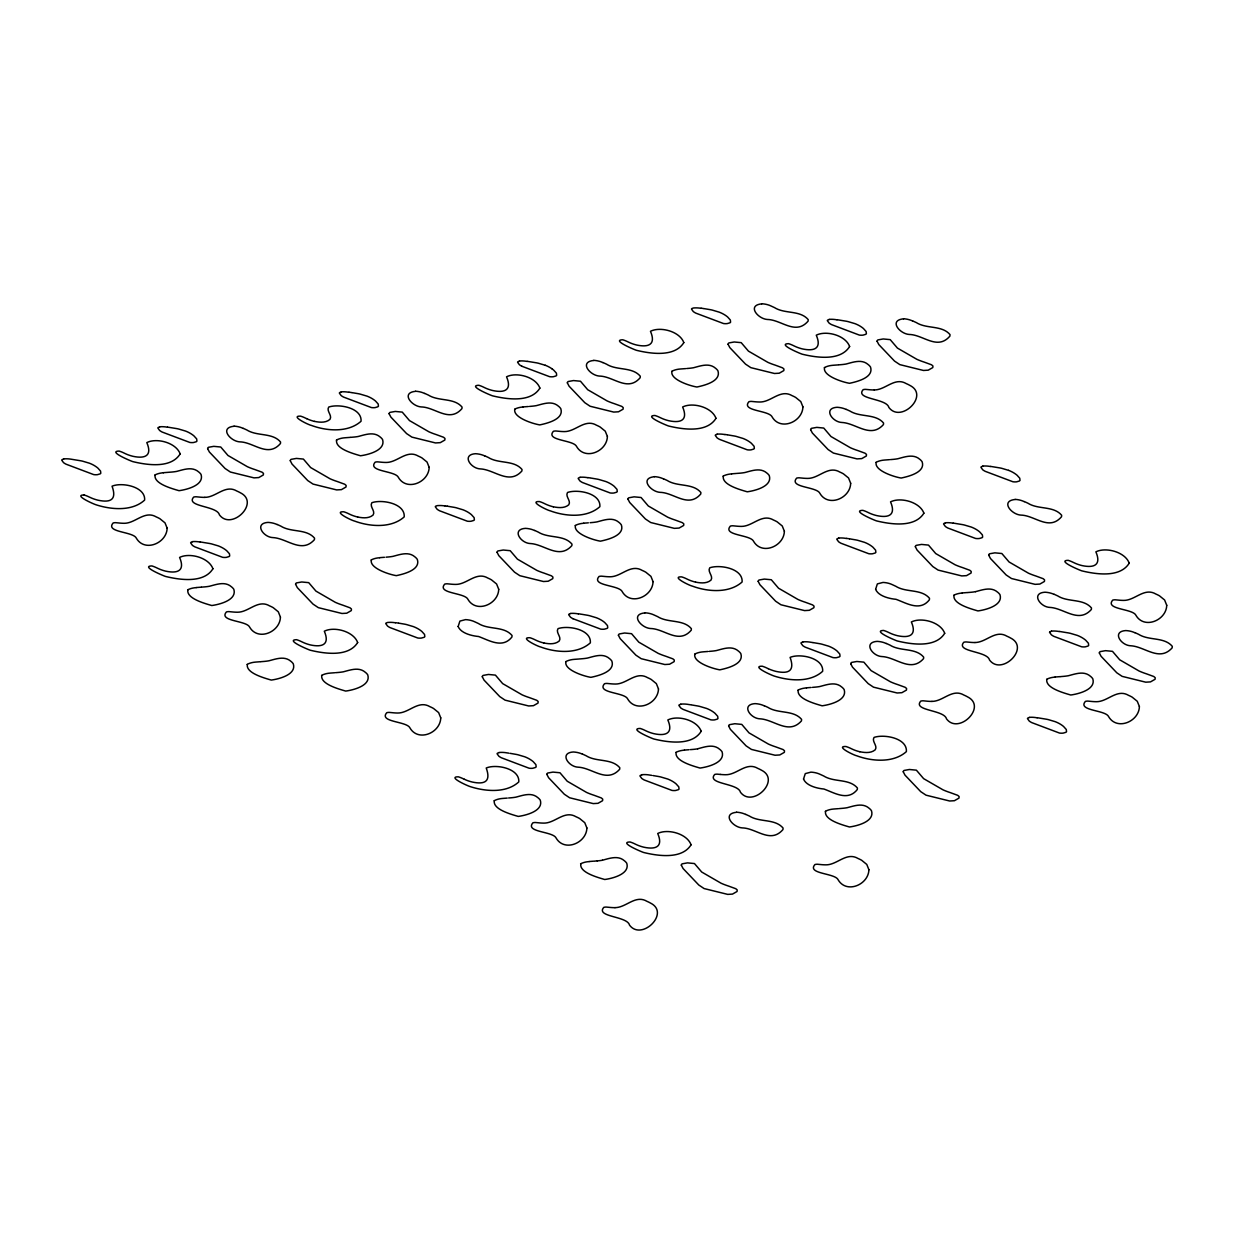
<?xml version="1.0" encoding="UTF-8"?>
<svg xmlns="http://www.w3.org/2000/svg" width="1234" height="1234" viewBox="0 0 1234 1234"><rect width="100%" height="100%" fill="white"/><g stroke="black" fill="none" stroke-linecap="round" stroke-linejoin="round"><path stroke-width="1.5" d="M1059.266 631.422L1068.644 632.965A48.388 27.935 0 0 1 1070.356 633.335L1077.297 635.387A30.464 17.585 0 0 1 1083.93 638.873A34.089 19.682 0 0 1 1085.735 640.276L1088.403 643.222L1088.666 645.382A3.054 1.774 0 0 1 1087.941 646.076L1085.334 646.832A8.437 4.874 0 0 1 1081.555 646.77L1053.851 636.358A21.61 12.479 0 0 1 1051.368 634.8L1049.579 632.348M676.078 752.493C674.659 760.9 692.259 765.805 700.033 768.057C708.038 766.977 725.453 762.519 722.075 751.814A19.096 11.029 0 0 0 719.808 749.393C713.375 743.655 704.892 746.925 697.704 748.776M155.068 475.121C153.633 483.527 171.233 488.417 179.023 490.685C187.013 489.605 204.428 485.147 201.049 474.442A19.096 11.029 0 0 0 198.782 472.02C192.35 466.282 183.881 469.552 176.678 471.403A33.812 19.528 0 0 1 171.511 472.067L163.397 472.699M336.573 440.199C335.139 448.621 352.739 453.51 360.513 455.762C368.519 454.683 385.933 450.225 382.555 439.52A19.096 11.029 0 0 0 380.288 437.098C373.856 431.36 365.372 434.646 358.184 436.497A33.812 19.528 0 0 1 353.017 437.144L350.502 437.36M187.83 589.96C186.411 598.382 204.011 603.272 211.785 605.524C219.791 604.444 237.19 599.986 233.812 589.281A19.096 11.029 0 0 0 231.545 586.875C225.112 581.121 216.644 584.407 209.456 586.258A33.812 19.528 0 0 1 204.289 586.921L201.574 587.137M514.794 409.333C512.881 417.231 532.039 423.648 539.782 424.897C547.433 423.293 564.277 419.113 560.776 408.655A19.096 11.029 0 0 0 558.508 406.233C552.076 400.495 543.608 403.765 536.42 405.616A33.812 19.528 0 0 1 531.237 406.279L529.509 406.433M371.326 560.066C369.413 567.979 388.556 574.396 396.315 575.646C403.95 574.026 420.809 569.861 417.308 559.403A19.096 11.029 0 0 0 415.04 556.981C408.608 551.243 400.14 554.513 392.936 556.364A33.812 19.528 0 0 1 387.769 557.028L386.041 557.182M247.309 664.509C245.89 672.916 263.474 677.805 271.264 680.073C279.27 678.993 296.669 674.52 293.291 663.83A19.096 11.029 0 0 0 291.023 661.409C284.591 655.67 276.123 658.941 268.935 660.792A33.812 19.528 0 0 1 263.767 661.455L260.852 661.702M671.913 371.434C670.016 379.332 689.158 385.764 696.917 387.013C704.552 385.394 721.412 381.213 717.91 370.755A19.096 11.029 0 0 0 715.643 368.334C709.211 362.595 700.727 365.881 693.539 367.732A33.812 19.528 0 0 1 688.371 368.38L686.644 368.534M321.75 675.507C320.331 683.929 337.931 688.819 345.705 691.071C353.711 689.991 371.125 685.533 367.747 674.844A19.096 11.029 0 0 0 365.48 672.422C359.048 666.684 350.564 669.954 343.376 671.805A33.812 19.528 0 0 1 338.209 672.468L335.694 672.684M575.383 525.607C573.486 533.504 592.629 539.921 600.387 541.171C608.023 539.567 624.867 535.386 621.365 524.928A19.096 11.029 0 0 0 619.113 522.506C612.681 516.768 604.197 520.038 597.009 521.889A33.812 19.528 0 0 1 591.842 522.553L590.099 522.707M824.513 367.717C822.631 375.614 841.789 382 849.516 383.296C857.152 381.676 874.011 377.496 870.51 367.038A19.096 11.029 0 0 0 868.242 364.616C861.81 358.878 853.326 362.164 846.138 364.015A33.812 19.528 0 0 1 840.971 364.662L838.842 364.848M723.278 476.231C721.844 484.653 739.444 489.543 747.233 491.795C755.223 490.716 772.638 486.258 769.26 475.568A19.096 11.029 0 0 0 766.993 473.146C760.56 467.408 752.092 470.678 744.889 472.529A33.812 19.528 0 0 1 739.721 473.193L737.207 473.393M565.882 661.779C563.969 669.676 583.111 676.093 590.87 677.343C598.505 675.738 615.365 671.558 611.863 661.1A19.096 11.029 0 0 0 609.596 658.678C603.164 652.94 594.695 656.21 587.492 658.061A33.812 19.528 0 0 1 582.325 658.725L579.81 658.941M876.155 462.457C874.258 470.37 893.401 476.787 901.159 478.036C908.795 476.417 925.639 472.252 922.137 461.794A19.096 11.029 0 0 0 919.885 459.372C913.453 453.634 904.969 456.904 897.781 458.755A33.812 19.528 0 0 1 892.614 459.418L890.485 459.603M494.294 800.851C492.875 809.273 510.46 814.162 518.249 816.414C526.255 815.335 543.654 810.877 540.276 800.172A19.096 11.029 0 0 0 538.009 797.766C531.576 792.012 523.108 795.298 515.92 797.149A33.812 19.528 0 0 1 510.753 797.812L508.624 797.982M694.819 654.251C692.922 662.164 712.064 668.581 719.808 669.831C727.458 668.211 744.303 664.046 740.801 653.588A19.096 11.029 0 0 0 738.534 651.166C732.101 645.428 723.633 648.698 716.445 650.549A33.812 19.528 0 0 1 711.278 651.213L709.149 651.398M798.167 690.238C796.748 698.66 814.347 703.55 822.122 705.802C830.127 704.722 847.527 700.264 844.149 689.559A19.096 11.029 0 0 0 841.881 687.137C835.449 681.399 826.981 684.685 819.792 686.536A33.812 19.528 0 0 1 814.625 687.184L812.496 687.369M580.782 863.939C579.363 872.345 596.947 877.235 604.737 879.503C612.727 878.423 630.142 873.95 626.764 863.26A19.096 11.029 0 0 0 624.497 860.838C618.064 855.1 609.596 858.37 602.408 860.221M953.975 595.359C952.555 603.765 970.155 608.655 977.93 610.923C985.935 609.843 1003.35 605.37 999.972 594.68A19.096 11.029 0 0 0 997.704 592.258C991.272 586.52 982.788 589.79 975.6 591.641M825.5 811.417C824.081 819.839 841.681 824.728 849.455 826.981C857.46 825.901 874.86 821.443 871.482 810.738A19.096 11.029 0 0 0 869.214 808.332C862.782 802.578 854.314 805.864 847.126 807.715A33.812 19.528 0 0 1 841.958 808.363L839.243 808.594M1046.787 679.44C1045.368 687.847 1062.968 692.737 1070.742 695.004C1078.747 693.924 1096.162 689.451 1092.784 678.762A19.096 11.029 0 0 0 1090.517 676.34C1084.084 670.602 1075.601 673.872 1068.413 675.723A33.812 19.528 0 0 1 1063.245 676.386L1060.33 676.633M159.741 426.918L158.276 427.458A2.021 1.157 0 0 0 157.844 428.028L159.649 430.481A21.61 12.479 0 0 0 162.132 432.039L189.82 442.451A8.437 4.874 0 0 0 193.599 442.512L196.221 441.757A3.054 1.774 0 0 0 196.931 441.062L196.669 438.903L194 435.957A34.089 19.682 0 0 0 192.195 434.553A30.464 17.585 0 0 0 185.563 431.067L178.621 429.016A48.388 27.935 0 0 0 176.925 428.645L167.531 427.103M341.247 391.996L339.782 392.535A2.021 1.157 0 0 0 339.35 393.106L341.155 395.574A21.61 12.479 0 0 0 343.638 397.117L371.326 407.544A8.437 4.874 0 0 0 375.105 407.606L377.727 406.834A3.054 1.774 0 0 0 378.437 406.14L378.175 403.996L375.506 401.035A34.089 19.682 0 0 0 373.701 399.631A30.464 17.585 0 0 0 367.069 396.145L360.127 394.093A48.388 27.935 0 0 0 358.431 393.723L352.168 392.659M63.628 459.063L62.163 459.603A2.021 1.157 0 0 0 61.715 460.174L63.52 462.627A21.61 12.479 0 0 0 66.004 464.169L93.691 474.596A8.437 4.874 0 0 0 97.471 474.658L100.093 473.887A3.054 1.774 0 0 0 100.802 473.193L100.54 471.049L97.887 468.102A34.089 19.682 0 0 0 96.067 466.699A30.464 17.585 0 0 0 89.45 463.213L82.493 461.146A48.388 27.935 0 0 0 80.796 460.791L71.402 459.249A17.245 9.949 0 0 0 63.597 458.909M519.483 361.13L518.018 361.67A2.021 1.157 0 0 0 517.57 362.241L519.375 364.693A21.61 12.479 0 0 0 521.859 366.251M829.202 319.513L827.736 320.053A2.021 1.157 0 0 0 827.304 320.624L829.109 323.092A21.61 12.479 0 0 0 831.593 324.635L859.28 335.062A8.437 4.874 0 0 0 863.06 335.124L865.666 334.352A3.054 1.774 0 0 0 866.391 333.658L866.129 331.514L863.461 328.553A34.089 19.682 0 0 0 861.656 327.149A30.464 17.585 0 0 0 855.023 323.663L848.082 321.611A48.388 27.935 0 0 0 846.385 321.241L836.991 319.699M192.519 541.757L191.054 542.297A2.021 1.157 0 0 0 190.622 542.867L192.411 545.335A21.61 12.479 0 0 0 194.895 546.878L222.583 557.305A8.437 4.874 0 0 0 226.362 557.367L228.984 556.596A3.054 1.774 0 0 0 229.694 555.902L229.447 553.758L226.778 550.796A34.089 19.682 0 0 0 224.974 549.392A30.464 17.585 0 0 0 218.341 545.906L211.384 543.855A48.388 27.935 0 0 0 209.687 543.5L200.309 541.957M717.155 434.275L715.689 434.815A2.021 1.157 0 0 0 715.257 435.386L717.062 437.839A21.61 12.479 0 0 0 719.545 439.381L747.233 449.808A8.437 4.874 0 0 0 751.012 449.87L753.635 449.099A3.054 1.774 0 0 0 754.344 448.405L754.082 446.261L751.413 443.314A34.089 19.682 0 0 0 749.609 441.911A30.464 17.585 0 0 0 742.976 438.425L736.035 436.358A48.388 27.935 0 0 0 734.338 436.003L728.075 434.939M580.073 477.404L578.607 477.944A2.021 1.157 0 0 0 578.175 478.514L579.965 480.967A21.61 12.479 0 0 0 582.463 482.525L610.136 492.952A8.437 4.874 0 0 0 613.93 492.998L616.537 492.243A3.054 1.774 0 0 0 617.262 491.548L617 489.389L614.331 486.443A34.089 19.682 0 0 0 612.527 485.039A30.464 17.585 0 0 0 605.894 481.553L598.953 479.502A48.388 27.935 0 0 0 597.241 479.131L590.993 478.067M982.835 466.221L981.369 466.745A2.021 1.157 0 0 0 980.922 467.316L982.727 469.784A21.61 12.479 0 0 0 985.21 471.326L1012.898 481.754A8.437 4.874 0 0 0 1016.677 481.815L1019.299 481.044A3.054 1.774 0 0 0 1020.009 480.35L1019.747 478.206L1017.094 475.26A34.089 19.682 0 0 0 1015.274 473.856A30.464 17.585 0 0 0 1008.656 470.37M838.688 538.178L837.223 538.718A2.021 1.157 0 0 0 836.775 539.289L838.58 541.741A21.61 12.479 0 0 0 841.064 543.284L868.751 553.711A8.437 4.874 0 0 0 872.531 553.773L875.153 553.002A3.054 1.774 0 0 0 875.862 552.308L875.6 550.163L872.947 547.217A34.089 19.682 0 0 0 871.127 545.814A30.464 17.585 0 0 0 864.51 542.328L857.553 540.261A48.388 27.935 0 0 0 855.856 539.906L849.594 538.842M945.475 522.908L944.01 523.447A2.021 1.157 0 0 0 943.563 524.018L945.367 526.471A21.61 12.479 0 0 0 947.851 528.029L975.539 538.44A8.437 4.874 0 0 0 979.318 538.502L981.94 537.746A3.054 1.774 0 0 0 982.65 537.052L982.387 534.893L979.719 531.947A34.089 19.682 0 0 0 977.914 530.543A30.464 17.585 0 0 0 971.297 527.057L964.34 525.005A48.388 27.935 0 0 0 962.643 524.635L953.25 523.093M570.555 613.576L569.244 614.023A2.021 1.157 0 0 0 568.658 614.686L570.463 617.154A21.61 12.479 0 0 0 572.946 618.697M802.856 642.035L801.39 642.575A2.021 1.157 0 0 0 800.959 643.145L802.748 645.613A21.61 12.479 0 0 0 805.231 647.156L832.919 657.583A8.437 4.874 0 0 0 836.698 657.645L839.321 656.874A3.054 1.774 0 0 0 840.03 656.179L839.783 654.035L837.115 651.074A34.089 19.682 0 0 0 835.31 649.67A30.464 17.585 0 0 0 828.677 646.184L821.721 644.133A48.388 27.935 0 0 0 820.024 643.762L813.052 642.59M680.767 704.29L679.302 704.83A2.021 1.157 0 0 0 678.87 705.401L680.674 707.869A21.61 12.479 0 0 0 683.158 709.411L710.846 719.838A8.437 4.874 0 0 0 714.625 719.885L717.232 719.129A3.054 1.774 0 0 0 717.957 718.435L717.694 716.291L715.026 713.329A34.089 19.682 0 0 0 713.221 711.925A30.464 17.585 0 0 0 706.588 708.439L699.647 706.388A48.388 27.935 0 0 0 697.95 706.018L691.858 704.984M1051.476 631.237L1050.011 631.777A2.021 1.157 0 0 0 1049.579 632.348M498.983 752.647L497.518 753.187A2.021 1.157 0 0 0 497.071 753.758L498.875 756.226A21.61 12.479 0 0 0 501.359 757.769L529.047 768.196A8.437 4.874 0 0 0 532.826 768.258L535.448 767.486A3.054 1.774 0 0 0 536.158 766.792L535.895 764.648L533.242 761.687A34.089 19.682 0 0 0 531.422 760.283A30.464 17.585 0 0 0 524.805 756.797L517.848 754.745A48.388 27.935 0 0 0 516.151 754.39L510.074 753.342M641.865 774.859L640.384 775.399A2.021 1.157 0 0 0 639.952 775.97L641.757 778.438A21.61 12.479 0 0 0 644.241 779.981L671.928 790.408A8.437 4.874 0 0 0 675.708 790.47L678.33 789.698A3.054 1.774 0 0 0 679.039 789.004L678.777 786.86L676.109 783.899A34.089 19.682 0 0 0 674.304 782.495A30.464 17.585 0 0 0 667.671 779.009L660.73 776.957A48.388 27.935 0 0 0 659.033 776.587L652.956 775.554M1029.357 717.494L1027.891 718.034A2.021 1.157 0 0 0 1027.459 718.604L1029.249 721.072A21.61 12.479 0 0 0 1031.747 722.615L1059.42 733.042A8.437 4.874 0 0 0 1063.214 733.104L1065.821 732.333A3.054 1.774 0 0 0 1066.546 731.639L1066.284 729.495L1063.615 726.533A34.089 19.682 0 0 0 1061.811 725.129A30.464 17.585 0 0 0 1055.178 721.659L1048.237 719.592A48.388 27.935 0 0 0 1046.525 719.237L1037.146 717.694M523.123 406.911L528.337 406.526M731.608 473.825L736.621 473.44M583.728 523.185L588.34 522.83M379.656 557.66L384.468 557.29M196.175 587.554L201.173 587.168M962.319 592.937L967.317 592.551M806.512 687.816L811.108 687.477M1055.132 677.019L1059.929 676.648M684.423 750.071L689.035 749.732M589.127 861.517L593.724 861.162M597.241 860.9L594.711 861.101M690.408 749.624L692.536 749.454A33.812 19.528 0 0 0 697.719 748.807M685.657 368.611L680.258 369.012A15.117 8.731 0 0 0 671.743 371.326M838.056 364.909L832.857 365.295A15.117 8.731 0 0 0 824.343 367.609M350.101 437.391L344.903 437.777A15.117 8.731 0 0 0 336.388 440.091M889.498 459.665L884.5 460.051A15.117 8.731 0 0 0 875.986 462.349M967.718 592.536L970.433 592.32A33.812 19.528 0 0 0 975.616 591.657M707.961 651.475L703.164 651.845A15.117 8.731 0 0 0 694.649 654.143M260.251 661.732L255.654 662.087A15.117 8.731 0 0 0 247.139 664.386M334.707 672.746L330.095 673.101A15.117 8.731 0 0 0 321.58 675.399M578.823 659.018L574.211 659.357A15.117 8.731 0 0 0 565.696 661.671M507.236 798.089L502.639 798.444A15.117 8.731 0 0 0 494.124 800.743M838.441 808.656L833.845 809.01A15.117 8.731 0 0 0 825.33 811.309M874.32 389.944C885.58 390.006 894.712 376.725 906.296 383.635A29.924 17.276 0 0 1 909.905 385.424C929.85 395.312 900.974 423.694 888.866 407.436C886.614 398.227 854.668 399.492 863.121 389.682A5.476 3.162 0 0 1 865.62 389.373L868.721 389.666A30.727 17.739 0 0 0 874.32 389.975M204.859 497.348C216.12 497.41 225.251 484.114 236.835 491.039A29.924 17.276 0 0 1 240.445 492.829C260.389 502.701 231.514 531.098 219.405 514.825C217.153 505.632 185.208 506.881 193.661 497.086A5.476 3.162 0 0 1 196.16 496.778L199.26 497.071A30.727 17.739 0 0 0 204.859 497.379M974.983 642.513C986.244 642.575 995.375 629.294 1006.959 636.22A29.924 17.276 0 0 1 1010.569 638.009C1030.513 647.881 1001.638 676.263 989.529 660.005C987.277 650.812 955.332 652.061 963.785 642.251A5.476 3.162 0 0 1 966.284 641.942L969.384 642.235A30.727 17.739 0 0 0 974.983 642.544M931.963 701.39C943.208 701.452 952.355 688.156 963.924 695.081A29.924 17.276 0 0 1 967.549 696.871C987.493 706.743 958.602 735.14 946.509 718.867C944.241 709.673 912.296 710.923 920.749 701.113A5.476 3.162 0 0 1 923.263 700.804L926.364 701.113A30.727 17.739 0 0 0 931.963 701.421M614.995 907.638C626.24 907.7 635.371 894.403 646.955 901.329A29.924 17.276 0 0 1 650.565 903.118C670.509 912.99 641.634 941.388 629.525 925.114C627.273 915.921 595.328 917.171 603.781 907.376A5.476 3.162 0 0 1 606.28 907.067L609.38 907.36A30.727 17.739 0 0 0 614.979 907.669M761.733 303.873C746.663 305.23 757.83 318.927 767.455 319.483C781.4 319.683 795.544 335.694 808.085 321.148L808.224 319.637C800.002 309.935 784.886 314.192 774.489 307.59A71.156 41.077 0 0 1 773.286 307.035L770.911 305.939A16.52 9.533 0 0 0 761.748 303.765M903.519 318.85C888.465 320.208 899.632 333.905 909.257 334.46C923.202 334.661 937.346 350.687 949.887 336.142L950.026 334.615C941.789 324.943 926.672 329.2 916.291 322.568A71.156 41.077 0 0 1 915.088 322.028L912.713 320.933M593.801 360.467C578.731 361.824 589.914 375.522 599.523 376.077C613.468 376.277 627.612 392.289 640.168 377.743L640.292 376.231C632.07 366.544 616.954 370.802 606.557 364.184A71.156 41.077 0 0 1 605.354 363.629L602.979 362.549M415.58 391.332C400.51 392.69 411.678 406.387 421.303 406.942C435.247 407.143 449.392 423.169 461.932 408.624L462.071 407.097C453.85 397.41 438.733 401.667 428.337 395.05A71.156 41.077 0 0 1 427.134 394.51L424.758 393.415M234.074 426.254C219.004 427.612 230.172 441.309 239.797 441.865C253.741 442.065 267.886 458.076 280.442 443.53L280.565 442.019C272.344 432.332 257.227 436.574 246.831 429.972A71.156 41.077 0 0 1 245.628 429.417L243.252 428.337M654.39 476.74C639.335 478.098 650.503 491.795 660.128 492.351C674.072 492.551 688.217 508.562 700.758 494.016L700.897 492.505C692.675 482.818 677.559 487.075 667.162 480.458A71.156 41.077 0 0 1 665.959 479.903L663.583 478.823M1015.166 499.492C1000.095 500.85 1011.263 514.547 1020.888 515.102C1034.832 515.303 1048.977 531.314 1061.518 516.768L1061.656 515.257C1053.42 505.585 1038.303 509.827 1027.922 503.21A71.156 41.077 0 0 1 1026.719 502.654L1024.343 501.575M644.888 612.912C629.818 614.27 640.986 627.967 650.611 628.522C664.555 628.723 678.7 644.734 691.241 630.204L691.379 628.677C683.158 618.99 668.041 623.247 657.645 616.63A71.156 41.077 0 0 1 656.442 616.074L654.066 614.995A16.52 9.533 0 0 0 644.904 612.804M736.575 812.296C721.52 813.653 732.688 827.351 742.313 827.906C756.241 828.107 770.386 844.133 782.942 829.587L783.081 828.06C774.829 818.389 759.728 822.646 749.346 816.013A71.156 41.077 0 0 1 748.128 815.473L745.768 814.378M720.286 774.443L717.185 774.15A5.476 3.162 0 0 0 714.687 774.458C706.218 784.238 738.179 783.019 740.431 792.197C752.539 808.471 781.415 780.089 761.471 770.201A29.924 17.276 0 0 0 757.861 768.412C746.277 761.501 737.145 774.782 725.885 774.721A30.727 17.739 0 0 1 720.286 774.428M701.19 308.192L703.611 308.546M527.257 361.315L536.651 362.858A48.388 27.935 0 0 1 538.348 363.228L545.289 365.279M990.609 466.406L1000.003 467.948A48.388 27.935 0 0 1 1001.699 468.303L1008.641 470.37M724.944 434.461L727.366 434.831M349.037 392.181L351.813 392.613M587.862 477.589L590.099 477.928M846.462 538.363L849.424 538.811M444.98 505.832L447.217 506.171M578.345 613.761L580.582 614.1M395.42 622.661L398.196 623.077M581.476 614.239L587.739 615.303A48.388 27.935 0 0 1 589.436 615.673L596.377 617.74A30.464 17.585 0 0 1 603.01 621.211A34.089 19.682 0 0 1 604.814 622.615L607.483 625.576L607.745 627.72A3.054 1.774 0 0 1 607.035 628.414L604.413 629.17A8.437 4.874 0 0 1 600.634 629.109L572.931 618.697M398.721 623.155L404.798 624.188A48.388 27.935 0 0 1 406.51 624.558L413.452 626.625A30.464 17.585 0 0 1 420.084 630.096A34.089 19.682 0 0 1 421.889 631.5L424.558 634.461L424.82 636.605A3.054 1.774 0 0 1 424.095 637.299L421.473 638.055A8.437 4.874 0 0 1 417.709 637.993L390.006 627.582A21.61 12.479 0 0 1 387.522 626.039L385.733 623.571A2.021 1.157 0 0 1 386.165 623L387.63 622.46A17.245 9.949 0 0 1 395.343 622.784M703.966 308.608L710.583 309.719A48.388 27.935 0 0 1 712.28 310.089L719.221 312.156A30.464 17.585 0 0 1 725.854 315.626A34.089 19.682 0 0 1 727.659 317.03L730.327 319.992L730.59 322.136A3.054 1.774 0 0 1 729.865 322.83L727.258 323.586A8.437 4.874 0 0 1 723.479 323.524L695.775 313.112A21.61 12.479 0 0 1 693.292 311.57L691.503 309.102A2.021 1.157 0 0 1 691.935 308.531L693.4 307.991A17.245 9.949 0 0 1 701.113 308.315M447.402 506.202L454.374 507.375A48.388 27.935 0 0 1 456.071 507.729L463.012 509.796A30.464 17.585 0 0 1 469.645 513.282A34.089 19.682 0 0 1 471.45 514.686L474.118 517.632L474.38 519.776A3.054 1.774 0 0 1 473.671 520.47L471.049 521.242A8.437 4.874 0 0 1 467.27 521.18L439.566 510.768A21.61 12.479 0 0 1 437.083 509.21L435.293 506.742A2.021 1.157 0 0 1 435.725 506.171L437.191 505.647A17.245 9.949 0 0 1 444.903 505.955M812.882 642.575L810.63 642.22A17.245 9.949 0 0 0 802.825 641.881M690.978 704.845L688.557 704.475A17.245 9.949 0 0 0 680.736 704.136M508.824 753.156L506.758 752.848A17.245 9.949 0 0 0 498.952 752.493M651.706 775.368L649.639 775.045A17.245 9.949 0 0 0 641.819 774.705M314.531 421.38C319.591 422.429 325.761 423.015 329.941 419.406C332.594 415.38 326.1 411.076 328.707 407.066C338.795 403.549 362.086 407.744 361.053 421.257C348.173 432.795 326.748 431.129 311.415 425.422C308.022 424.727 289.651 415.642 300.602 416.151A26.562 15.332 0 0 1 304.459 417.616L306.649 418.65M553.341 506.788C558.416 507.837 564.586 508.423 568.751 504.814C571.419 500.773 564.925 496.484 567.532 492.474C577.62 488.957 600.912 493.153 599.878 506.665C586.998 518.203 565.573 516.537 550.225 510.83C546.847 510.12 528.476 501.035 539.428 501.559A26.562 15.332 0 0 1 543.269 503.009L545.474 504.058A31.266 18.047 0 0 0 553.326 506.804M695.575 582.109C700.65 583.142 706.82 583.744 710.985 580.119C713.653 576.093 707.159 571.805 709.751 567.794C719.854 564.277 743.146 568.473 742.112 581.985C729.232 593.508 707.792 591.857 692.459 586.15C689.081 585.44 670.71 576.355 681.646 576.88A26.562 15.332 0 0 1 685.502 578.33L687.708 579.378A31.266 18.047 0 0 0 695.56 582.124M357.675 517.015C362.75 518.064 368.92 518.65 373.084 515.041C375.753 510.999 369.259 506.711 371.866 502.701C381.954 499.184 405.246 503.379 404.212 516.892C391.332 528.43 369.892 526.764 354.559 521.057C351.181 520.347 332.81 511.262 343.762 511.786A26.562 15.332 0 0 1 347.602 513.236L349.808 514.285A31.266 18.047 0 0 0 357.659 517.031M543.839 642.96C548.899 644.009 555.069 644.595 559.249 640.986C561.902 636.945 555.408 632.656 558.015 628.646C568.103 625.129 591.41 629.325 590.361 642.837C577.481 654.375 556.056 652.709 540.723 647.002C537.33 646.308 518.959 637.207 529.91 637.731A26.562 15.332 0 0 1 533.767 639.181L535.957 640.23A31.266 18.047 0 0 0 543.824 642.991M859.851 751.737C864.926 752.771 871.096 753.372 875.261 749.763C877.929 745.722 871.435 741.433 874.027 737.423C884.13 733.906 907.422 738.102 906.388 751.614C893.509 763.136 872.068 761.486 856.735 755.779C853.357 755.069 834.986 745.984 845.922 746.508A26.562 15.332 0 0 1 849.779 747.958L851.984 749.007A31.266 18.047 0 0 0 859.836 751.753M84.159 494.988C72.976 494.834 93.013 503.919 96.36 504.891C111.476 509.704 132.161 511.493 144.625 500.094C145.689 486.643 121.904 481.939 112.063 486.196C116.798 499.199 111.291 503.056 98.088 500.217A31.266 18.047 0 0 1 90.236 497.472L88.015 496.454A26.562 15.332 0 0 0 84.159 495.004M846.262 409.364L848.637 410.459A71.156 41.077 0 0 0 849.84 410.999C860.237 417.616 875.353 413.359 883.575 423.046L883.436 424.573C870.633 438.918 856.087 423.123 841.927 422.475C832.132 422.151 822.8 408.161 837.068 407.282A16.52 9.533 0 0 1 846.138 409.441M1054.175 594.279L1056.551 595.374A71.156 41.077 0 0 0 1057.754 595.929C1068.15 602.531 1083.267 598.274 1091.488 607.976L1091.35 609.488C1078.547 623.833 1064.001 608.053 1049.841 607.406C1040.046 607.082 1030.714 593.091 1044.982 592.212A16.52 9.533 0 0 1 1054.052 594.372M1134.987 632.641L1137.362 633.736A71.156 41.077 0 0 0 1138.566 634.291C1148.947 640.909 1164.048 636.667 1172.3 646.338L1172.161 647.85C1159.358 662.211 1144.813 646.415 1130.652 645.768C1120.858 645.444 1111.525 631.453 1125.794 630.574A16.52 9.533 0 0 1 1134.864 632.733M484.715 455.793L487.075 456.888A71.156 41.077 0 0 0 488.294 457.444C498.675 464.046 513.807 459.788 522.028 469.491L521.889 471.002C509.087 485.348 494.541 469.552 480.381 468.905C470.586 468.581 461.254 454.59 475.522 453.711A16.52 9.533 0 0 1 484.592 455.87M886.367 643.454L888.727 644.549A71.156 41.077 0 0 0 889.945 645.089C900.326 651.706 915.458 647.449 923.68 657.151L923.541 658.663C910.738 673.008 896.192 657.213 882.032 656.565C872.237 656.241 862.905 642.251 877.173 641.371A16.52 9.533 0 0 1 886.243 643.531M534.677 530.435L537.052 531.53A71.156 41.077 0 0 0 538.255 532.085C548.636 538.687 563.768 534.43 571.99 544.132L571.851 545.644C559.048 559.989 544.502 544.194 530.342 543.546C520.547 543.238 511.215 529.232 525.483 528.353A16.52 9.533 0 0 1 534.553 530.512M764.278 705.709L766.653 706.789A71.156 41.077 0 0 0 767.856 707.344C778.238 713.962 793.354 709.72 801.591 719.391L801.452 720.903C788.649 735.263 774.104 719.468 759.943 718.82C750.149 718.496 740.816 704.506 755.085 703.627A16.52 9.533 0 0 1 764.154 705.786M277.234 524.465L279.594 525.561A71.156 41.077 0 0 0 280.812 526.116C291.193 532.718 306.31 528.476 314.547 538.163L314.408 539.674C301.59 554.035 287.059 538.24 272.899 537.592C263.104 537.268 253.772 523.278 268.04 522.398A16.52 9.533 0 0 1 277.11 524.558M582.494 754.067L584.854 755.162A71.156 41.077 0 0 0 586.073 755.717C596.454 762.334 611.555 758.092 619.807 767.764L619.669 769.276C606.866 783.621 592.32 767.826 578.16 767.178C568.365 766.854 559.033 752.863 573.301 751.984A16.52 9.533 0 0 1 582.371 754.144M768.258 668.689L766.052 667.656A26.562 15.332 0 0 0 762.196 666.206C751.012 666.021 771.049 675.121 774.397 676.109C789.513 680.906 810.198 682.695 822.662 671.296C823.726 657.861 799.941 653.141 790.099 657.398C794.835 670.401 789.328 674.273 776.124 671.419A31.266 18.047 0 0 1 768.273 668.674M464.385 779.302L462.179 778.268A26.562 15.332 0 0 0 458.323 776.818C447.14 776.649 467.177 785.75 470.524 786.721C485.641 791.518 506.326 793.323 518.789 781.924C519.853 768.473 496.068 763.753 486.227 768.011C490.962 781.014 485.456 784.886 472.252 782.032A31.266 18.047 0 0 1 464.4 779.286M521.859 366.251L549.546 376.663A8.437 4.874 0 0 0 553.326 376.725L555.948 375.969A3.054 1.774 0 0 0 556.657 375.275L556.395 373.115L553.727 370.169A34.089 19.682 0 0 0 551.922 368.765M982.788 466.051A17.245 9.949 0 0 1 990.532 466.529M1015.181 499.384A16.52 9.533 0 0 1 1024.22 501.652M945.429 522.753A17.245 9.949 0 0 1 953.172 523.216M953.805 595.235A15.117 8.731 0 0 1 962.335 593.014M838.657 538.024A17.245 9.949 0 0 1 846.401 538.487M1029.326 717.34A17.245 9.949 0 0 1 1037.069 717.818M736.59 812.203A16.52 9.533 0 0 1 745.644 814.455M602.408 860.252A33.812 19.528 0 0 1 597.241 860.885M580.597 863.815A15.117 8.731 0 0 1 589.142 861.594M717.124 434.121A17.245 9.949 0 0 1 724.867 434.584M723.093 476.123A15.117 8.731 0 0 1 731.623 473.902M829.171 319.359A17.245 9.949 0 0 1 836.914 319.837M903.55 318.758A16.52 9.533 0 0 1 912.589 321.01M159.71 426.763A17.245 9.949 0 0 1 167.454 427.226M234.09 426.146A16.52 9.533 0 0 1 243.144 428.414M154.882 474.997A15.117 8.731 0 0 1 163.412 472.776M192.489 541.603A17.245 9.949 0 0 1 200.232 542.081M187.661 589.852A15.117 8.731 0 0 1 196.191 587.631M341.216 391.841A17.245 9.949 0 0 1 348.96 392.319M314.516 421.411A31.266 18.047 0 0 1 306.68 418.634M415.596 391.24A16.52 9.533 0 0 1 424.635 393.492M519.437 360.976A17.245 9.949 0 0 1 527.18 361.439M545.305 365.279A30.464 17.585 0 0 1 551.922 368.765M593.816 360.359A16.52 9.533 0 0 1 602.871 362.626M514.609 409.21A15.117 8.731 0 0 1 523.139 406.989M1051.445 631.083A17.245 9.949 0 0 1 1059.188 631.546M1046.617 679.317A15.117 8.731 0 0 1 1055.147 677.096M371.141 559.958A15.117 8.731 0 0 1 379.671 557.737M580.042 477.249A17.245 9.949 0 0 1 587.785 477.712M654.421 476.632A16.52 9.533 0 0 1 663.46 478.9M575.214 525.483A15.117 8.731 0 0 1 583.744 523.262M797.997 690.13A15.117 8.731 0 0 1 806.527 687.909M675.908 752.385A15.117 8.731 0 0 1 684.438 750.164M570.524 613.421A17.245 9.949 0 0 1 578.268 613.884M207.62 448.621L209.364 451.999L225.082 468.488L230.388 472.036L254.019 477.867L258.785 477.573L263.351 474.951L263.474 473.378L262.071 472.19L254.728 469.506A58.168 33.58 0 0 1 247.371 466.699L227.982 455.485L220.747 447.017L213.775 446.353L208.531 447.279A3.162 1.82 0 0 0 207.821 447.957L207.62 448.621M290.268 460.683L292.011 464.046L307.729 480.55L313.035 484.083L336.666 489.913L341.432 489.636L346.014 487.014L346.137 485.425L344.718 484.237L337.376 481.553A58.168 33.58 0 0 1 330.018 478.761L310.629 467.547L303.394 459.079L296.422 458.416L291.178 459.341A3.162 1.82 0 0 0 290.468 460.02L290.268 460.683M295.574 584.253L297.332 587.631L313.05 604.12L318.341 607.652L341.972 613.483L346.739 613.205L351.32 610.583L351.443 609.01L350.024 607.822L342.682 605.123A58.168 33.58 0 0 1 335.324 602.331L315.95 591.117L308.716 582.649L301.744 581.985L296.499 582.911A3.162 1.82 0 0 0 295.79 583.589L295.574 584.253M389.111 413.714L390.87 417.077L406.588 433.581L411.894 437.114L435.525 442.944L440.276 442.651L444.857 440.044L444.98 438.456L443.561 437.268L436.234 434.584A58.168 33.58 0 0 1 428.877 431.777L409.487 420.578L402.253 412.11L395.281 411.446L390.037 412.372A3.162 1.82 0 0 0 389.327 413.051L389.111 413.714M482.293 676.741L484.036 680.104L499.755 696.593L505.061 700.141L528.692 705.971L533.458 705.678L538.039 703.072L538.163 701.483L536.744 700.295L529.401 697.611A58.168 33.58 0 0 1 522.044 694.804L502.654 683.605L495.42 675.121L488.448 674.458L483.204 675.399A3.162 1.82 0 0 0 482.494 676.062L482.293 676.741M497.055 552.292L498.814 555.655L514.532 572.16L519.838 575.692L543.469 581.523L548.22 581.229L552.801 578.623L552.925 577.034L551.505 575.846L544.179 573.162A58.168 33.58 0 0 1 536.805 570.355L517.432 559.156L510.197 550.688L503.225 550.025L497.981 550.95A3.162 1.82 0 0 0 497.271 551.629L497.055 552.292M546.847 774.366L548.606 777.728L564.324 794.233L569.614 797.766L593.245 803.596L598.012 803.319L602.593 800.696L602.716 799.108L601.297 797.935L593.955 795.236A58.168 33.58 0 0 1 586.597 792.444L567.224 781.23L559.974 772.762L553.002 772.098L547.773 773.024A3.162 1.82 0 0 0 547.048 773.703L546.847 774.366M567.347 382.849L569.09 386.211L584.808 402.7L590.114 406.248L613.745 412.079L618.512 411.786L623.093 409.179L623.216 407.59L621.797 406.402L614.455 403.719A58.168 33.58 0 0 1 607.097 400.911L587.708 389.713L580.474 381.229L573.501 380.566L568.257 381.507A3.162 1.82 0 0 0 567.547 382.17L567.347 382.849M618.419 635.294L620.178 638.657L635.896 655.161L641.202 658.694L664.833 664.524L669.584 664.231L674.165 661.625L674.288 660.036L672.869 658.848L665.542 656.164A58.168 33.58 0 0 1 658.185 653.357L638.796 642.158L631.561 633.69L624.589 633.011L619.345 633.952A3.162 1.82 0 0 0 618.635 634.615L618.419 635.294M627.936 499.122L629.695 502.485L645.413 518.974L650.704 522.522L674.335 528.353L679.101 528.059L683.682 525.453L683.806 523.864L682.387 522.676L675.044 519.992A58.168 33.58 0 0 1 667.687 517.185L648.313 505.986L641.078 497.503L634.106 496.839L628.862 497.78A3.162 1.82 0 0 0 628.152 498.443L627.936 499.122M681.322 865.157L683.081 868.52L698.799 885.025L704.09 888.557L727.721 894.388L732.487 894.095L737.068 891.488L737.192 889.899L735.773 888.711L728.43 886.027A58.168 33.58 0 0 1 721.072 883.22L701.699 872.022L694.464 863.553L687.492 862.875L682.248 863.815A3.162 1.82 0 0 0 681.538 864.479L681.322 865.157M728.075 344.255L729.818 347.618L745.537 364.123L750.843 367.655L774.474 373.486L779.24 373.208L783.821 370.586L783.945 368.997L782.526 367.825L775.183 365.125A58.168 33.58 0 0 1 767.826 362.333L748.436 351.119L741.202 342.651L734.23 341.988L728.986 342.913A3.162 1.82 0 0 0 728.276 343.592L728.075 344.255M728.631 726.008L730.389 729.371L746.107 745.876L751.413 749.408L775.045 755.239L779.795 754.946L784.377 752.339L784.5 750.75L783.081 749.562L775.754 746.878A58.168 33.58 0 0 1 768.396 744.071L749.007 732.873L741.773 724.404L734.801 723.726L729.556 724.667A3.162 1.82 0 0 0 728.847 725.33L728.631 726.008M758.17 581.353L759.928 584.731L775.646 601.22L780.937 604.768L804.568 610.599L809.334 610.306L813.916 607.683L814.039 606.11L812.62 604.922L805.278 602.238A58.168 33.58 0 0 1 797.92 599.431L778.546 588.217L771.312 579.749L764.34 579.085L759.095 580.011A3.162 1.82 0 0 0 758.386 580.69L758.17 581.353M810.615 429.663L812.373 433.026L828.091 449.531L833.397 453.063L857.028 458.894L861.779 458.601L866.361 455.994L866.484 454.405L865.065 453.217L857.723 450.533A58.168 33.58 0 0 1 850.365 447.726L830.991 436.527L823.757 428.059L816.785 427.38L811.54 428.321A3.162 1.82 0 0 0 810.831 429L810.615 429.663M850.72 663.753L852.478 667.116L868.196 683.621L873.487 687.153L897.118 692.984L901.884 692.69L906.466 690.084L906.589 688.495L905.17 687.307L897.828 684.623A58.168 33.58 0 0 1 890.47 681.816L871.096 670.617L863.846 662.149L856.874 661.486L851.645 662.411A3.162 1.82 0 0 0 850.936 663.09L850.72 663.753M877.066 341.232L878.824 344.594L894.542 361.099L899.848 364.632L923.479 370.462L928.23 370.169L932.811 367.562L932.935 365.974L931.516 364.786L924.189 362.102A58.168 33.58 0 0 1 916.831 359.295L897.442 348.096L890.208 339.628L883.236 338.964L877.991 339.89A3.162 1.82 0 0 0 877.281 340.569L877.066 341.232M903.242 771.774L905 775.137L920.718 791.642L926.024 795.174L949.656 801.005L954.422 800.712L958.988 798.105L959.111 796.516L957.692 795.328L950.365 792.644A58.168 33.58 0 0 1 943.007 789.837L923.618 778.639L916.384 770.17L909.412 769.492L904.167 770.432A3.162 1.82 0 0 0 903.458 771.096L903.242 771.774M915.35 546.693L917.093 550.071L932.811 566.56L938.118 570.093L961.749 575.923L966.515 575.646L971.096 573.023L971.22 571.45L969.801 570.262L962.458 567.563A58.168 33.58 0 0 1 955.101 564.771L935.711 553.557L928.477 545.089L921.505 544.425L916.26 545.351A3.162 1.82 0 0 0 915.551 546.03L915.35 546.693M988.696 555.115L990.455 558.493L1006.173 574.982L1011.479 578.515L1035.11 584.345L1039.861 584.068L1044.442 581.445L1044.566 579.872L1043.146 578.684L1035.82 575.985A58.168 33.58 0 0 1 1028.462 573.193L1009.073 561.979L1001.838 553.511L994.866 552.847L989.622 553.773A3.162 1.82 0 0 0 988.912 554.452L988.696 555.115M1099.34 652.94L1101.098 656.318L1116.816 672.808L1122.122 676.355L1145.754 682.186L1150.504 681.893L1155.086 679.271L1155.209 677.697L1153.79 676.51L1146.448 673.826A58.168 33.58 0 0 1 1139.09 671.018L1119.716 659.804L1112.482 651.336L1105.51 650.673L1100.265 651.598A3.162 1.82 0 0 0 1099.556 652.277L1099.34 652.94M167.145 528.152C166.76 543.253 144.579 552.554 136.311 538.132C133.118 531.407 104.921 532.548 113.127 522.985A5.476 3.162 0 0 1 115.641 522.676L118.742 522.969A30.727 17.739 0 0 0 124.341 523.293C135.586 523.262 144.733 510.058 156.317 516.953A29.924 17.276 0 0 1 159.926 518.743L165.001 522.861L167.145 528.152M280.427 617.093C280.056 632.194 257.875 641.479 249.607 627.073C246.414 620.347 218.217 621.489 226.424 611.925A5.476 3.162 0 0 1 228.938 611.617L232.038 611.91A30.727 17.739 0 0 0 237.638 612.218C248.882 612.203 258.029 598.999 269.614 605.894A29.924 17.276 0 0 1 273.223 607.668L278.298 611.802L280.427 617.093M429.17 467.331C428.8 482.432 406.603 491.718 398.335 477.311C395.142 470.586 366.945 471.727 375.167 462.164A5.476 3.162 0 0 1 377.666 461.855L380.766 462.148A30.727 17.739 0 0 0 386.365 462.457C397.626 462.442 406.757 449.222 418.341 456.117A29.924 17.276 0 0 1 421.951 457.907L427.041 462.04L429.17 467.331M440.754 717.88C440.384 732.981 418.187 742.282 409.919 727.875C406.726 721.134 378.529 722.276 386.751 712.712A5.476 3.162 0 0 1 389.25 712.404L392.35 712.697A30.727 17.739 0 0 0 397.95 713.021C409.21 712.99 418.341 699.786 429.926 706.681A29.924 17.276 0 0 1 433.535 708.47L438.625 712.589L440.754 717.88M498.721 589.281C498.351 604.382 476.154 613.668 467.887 599.261C464.694 592.536 436.497 593.677 444.703 584.114A5.476 3.162 0 0 1 447.217 583.805L450.317 584.098A30.727 17.739 0 0 0 455.917 584.407C467.177 584.392 476.309 571.188 487.893 578.083A29.924 17.276 0 0 1 491.502 579.872L496.592 583.99L498.721 589.281M607.39 436.466C607.02 451.567 584.839 460.853 576.556 446.446C573.363 439.705 545.166 440.846 553.387 431.298A5.476 3.162 0 0 1 555.886 430.99L559.002 431.283A30.727 17.739 0 0 0 564.601 431.591C575.846 431.561 584.993 418.357 596.562 425.252A29.924 17.276 0 0 1 600.171 427.041L605.262 431.175L607.39 436.466M586.89 827.983C586.52 843.084 564.339 852.37 556.071 837.963C552.878 831.238 524.681 832.379 532.887 822.816A5.476 3.162 0 0 1 535.402 822.507L538.502 822.8A30.727 17.739 0 0 0 544.101 823.109C555.346 823.093 564.493 809.89 576.077 816.785A29.924 17.276 0 0 1 579.687 818.558L584.762 822.692L586.89 827.983M653.048 581.63C652.678 596.747 630.481 606.033 622.214 591.626C619.021 584.885 590.824 586.027 599.03 576.479A5.476 3.162 0 0 1 601.544 576.17L604.645 576.463A30.727 17.739 0 0 0 610.244 576.772C621.504 576.741 630.636 563.537 642.22 570.432A29.924 17.276 0 0 1 645.829 572.221L650.92 576.355L653.048 581.63M658.478 688.911C658.108 704.012 635.911 713.298 627.643 698.891C624.45 692.151 596.253 693.307 604.475 683.744A5.476 3.162 0 0 1 606.974 683.435L610.074 683.729A30.727 17.739 0 0 0 615.673 684.037C626.934 684.022 636.065 670.802 647.649 677.697A29.924 17.276 0 0 1 651.259 679.487L656.349 683.621L658.478 688.911M784.377 531.252C783.991 546.369 761.81 555.655 753.542 541.248C750.349 534.507 722.152 535.649 730.358 526.1A5.476 3.162 0 0 1 732.873 525.792L735.973 526.085A30.727 17.739 0 0 0 741.572 526.394C752.817 526.363 761.964 513.159 773.548 520.054A29.924 17.276 0 0 1 777.158 521.843L782.248 525.977L784.377 531.252M802.918 406.881C802.547 421.982 780.351 431.268 772.083 416.861C768.89 410.12 740.693 411.277 748.915 401.713A5.476 3.162 0 0 1 751.413 401.405L754.514 401.698A30.727 17.739 0 0 0 760.113 402.006C771.373 401.991 780.505 388.772 792.089 395.667A29.924 17.276 0 0 1 795.699 397.456L800.789 401.59L802.918 406.881M850.673 483.281C850.303 498.382 828.107 507.668 819.839 493.261C816.646 486.52 788.449 487.677 796.655 478.113A5.476 3.162 0 0 1 799.169 477.805L802.27 478.098A30.727 17.739 0 0 0 807.869 478.406C819.129 478.391 828.261 465.172 839.845 472.067A29.924 17.276 0 0 1 843.454 473.856L848.545 477.99L850.673 483.281M868.906 869.723C868.535 884.824 846.354 894.11 838.087 879.703C834.894 872.962 806.697 874.119 814.903 864.556A5.476 3.162 0 0 1 817.417 864.247L820.517 864.54A30.727 17.739 0 0 0 826.117 864.849C837.362 864.833 846.509 851.614 858.077 858.509A29.924 17.276 0 0 1 861.702 860.299L866.777 864.432L868.906 869.723M1139.398 706.558C1139.028 721.674 1116.832 730.96 1108.564 716.553C1105.371 709.812 1077.174 710.954 1085.38 701.406A5.476 3.162 0 0 1 1087.894 701.097L1090.995 701.39A30.727 17.739 0 0 0 1096.594 701.699C1107.854 701.668 1116.986 688.464 1128.57 695.359A29.924 17.276 0 0 1 1132.18 697.148L1137.27 701.282L1139.398 706.558M1166.732 605.277C1166.361 620.378 1144.165 629.664 1135.897 615.257C1132.704 608.516 1104.507 609.673 1112.729 600.11A5.476 3.162 0 0 1 1115.227 599.801L1118.328 600.094A30.727 17.739 0 0 0 1123.927 600.403C1135.187 600.372 1144.319 587.168 1155.903 594.063A29.924 17.276 0 0 1 1159.513 595.852L1164.603 599.986L1166.732 605.277M458.153 626.517C460.822 633.135 471.527 635.865 478.545 636.497C488.911 640.199 502.5 649.038 511.925 637.006L512.048 635.495C503.811 625.823 488.695 630.065 478.314 623.448A71.156 41.077 0 0 1 477.111 622.892L474.735 621.797A16.52 9.533 0 0 0 465.573 619.622L459.896 621.088L458.153 626.517M803.535 779.04C806.203 785.672 816.908 788.403 823.911 789.02C834.292 792.737 847.866 801.576 857.291 789.529L857.429 788.017C849.177 778.346 834.076 782.587 823.695 775.97A71.156 41.077 0 0 1 822.476 775.415L820.116 774.335A16.52 9.533 0 0 0 810.939 772.145L805.278 773.61L803.535 779.04M875.616 589.328C878.284 595.96 888.989 598.675 895.992 599.308C906.373 603.01 919.947 611.863 929.372 599.817L929.51 598.305C921.289 588.603 906.172 592.86 895.776 586.258A71.156 41.077 0 0 1 894.573 585.703L892.197 584.607A16.52 9.533 0 0 0 883.035 582.433L877.359 583.898L875.616 589.328M180.164 453.896C171.125 468.596 147.37 465.156 132.717 461.593C129.308 460.405 107.744 451.243 119.096 451.073A26.562 15.332 0 0 1 122.953 452.523L125.143 453.572A31.266 18.047 0 0 0 133.01 456.318C145.396 458.971 152.399 455.593 146.815 442.59C156.78 437.546 176.107 442.682 180.164 453.896M212.927 568.751C203.903 583.435 180.149 579.995 165.479 576.432C162.086 575.26 140.506 566.097 151.875 565.928A26.562 15.332 0 0 1 155.715 567.378L157.921 568.411A31.266 18.047 0 0 0 165.772 571.172C178.159 573.825 185.177 570.432 179.593 557.429C189.542 552.4 208.885 557.537 212.927 568.751M357.659 642.528C348.62 657.213 324.866 653.773 310.197 650.21C306.803 649.022 285.239 639.875 296.592 639.69A26.562 15.332 0 0 1 300.448 641.156L302.638 642.189A31.266 18.047 0 0 0 310.49 644.95C322.876 647.603 329.894 644.21 324.311 631.206C334.26 626.178 353.603 631.314 357.659 642.528M539.89 388.108C530.851 402.808 507.097 399.369 492.443 395.806C489.034 394.618 467.47 385.455 478.823 385.286A26.562 15.332 0 0 1 482.679 386.736L484.885 387.784A31.266 18.047 0 0 0 492.736 390.53C505.122 393.199 512.125 389.805 506.542 376.802C516.506 371.758 535.849 376.894 539.89 388.108M683.821 342.605C674.782 357.289 651.028 353.849 636.374 350.286C632.965 349.099 611.401 339.952 622.754 339.782A26.562 15.332 0 0 1 626.61 341.232L628.816 342.265A31.266 18.047 0 0 0 636.667 345.026C649.053 347.68 656.056 344.286 650.472 331.283C660.437 326.254 679.78 331.391 683.821 342.605M715.982 418.311C706.943 432.995 683.189 429.555 668.535 425.992C665.126 424.82 643.562 415.657 654.915 415.488A26.562 15.332 0 0 1 658.771 416.938L660.961 417.971A31.266 18.047 0 0 0 668.828 420.732C681.199 423.385 688.217 419.992 682.633 406.989C692.598 401.96 711.925 407.097 715.982 418.311M701.19 731.284C692.151 745.968 668.396 742.529 653.742 738.965C650.333 737.778 628.769 728.615 640.122 728.446A26.562 15.332 0 0 1 643.978 729.896L646.169 730.944A31.266 18.047 0 0 0 654.02 733.706C666.406 736.359 673.425 732.965 667.841 719.962C677.805 714.933 697.133 720.07 701.19 731.284M691.071 844.796C682.032 859.481 658.277 856.057 643.624 852.478C640.215 851.306 618.65 842.143 630.003 841.974A26.562 15.332 0 0 1 633.86 843.424L636.05 844.472A31.266 18.047 0 0 0 643.917 847.218C656.287 849.871 663.306 846.493 657.722 833.49C667.687 828.446 687.014 833.582 691.071 844.796M849.624 346.507C840.585 361.192 816.831 357.752 802.177 354.189C798.768 353.001 777.204 343.854 788.557 343.669A26.562 15.332 0 0 1 792.413 345.134L794.603 346.168A31.266 18.047 0 0 0 802.455 348.929C814.841 351.582 821.859 348.189 816.276 335.185C826.24 330.157 845.568 335.293 849.624 346.507M923.896 513.174C914.857 527.874 891.102 524.435 876.433 520.871C873.04 519.684 851.475 510.521 862.828 510.352A26.562 15.332 0 0 1 866.684 511.802L868.875 512.85A31.266 18.047 0 0 0 876.726 515.596C889.112 518.249 896.131 514.871 890.547 501.868C900.496 496.824 919.839 501.96 923.896 513.174M944.704 633.289C935.681 647.973 911.926 644.534 897.257 640.97C893.863 639.783 872.299 630.62 883.652 630.451A26.562 15.332 0 0 1 887.493 631.916L889.699 632.949A31.266 18.047 0 0 0 897.55 635.711C909.936 638.364 916.955 634.97 911.371 621.967C921.32 616.938 940.663 622.075 944.704 633.289M1129.218 563.167C1120.194 577.851 1096.44 574.412 1081.771 570.848C1078.377 569.661 1056.813 560.514 1068.166 560.329A26.562 15.332 0 0 1 1072.007 561.794L1074.212 562.827A31.266 18.047 0 0 0 1082.064 565.588C1094.45 568.242 1101.468 564.848 1095.885 551.845C1105.834 546.816 1125.177 551.953 1129.218 563.167"/></g></svg>
